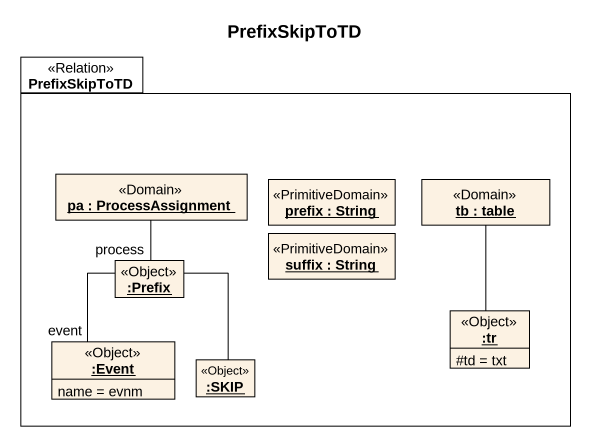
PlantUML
@startuml
title PrefixSkipToTD
hide circle
hide empty members
skinparam classAttributeIconSize 0
package PrefixSkipToTD <<Relation>> {
  object "pa : ProcessAssignment" as pa <<Domain>>
  object "prefix : String" as prefix <<PrimitiveDomain>>
  object "tb : table" as tb <<Domain>>
  object ":Prefix" as Prefix <<Object>>
  object "suffix : String" as suffix <<PrimitiveDomain>>
  object ":Event" as Event <<Object>> {
    name = evnm
  }
  object ":tr" as tr <<Object>> {
    #td = txt
  }
  object ":SKIP" as SKIP <<Object>>
}
pa -- Prefix : process
tb -- tr
Prefix -- Event : event
Prefix -- SKIP
@enduml
